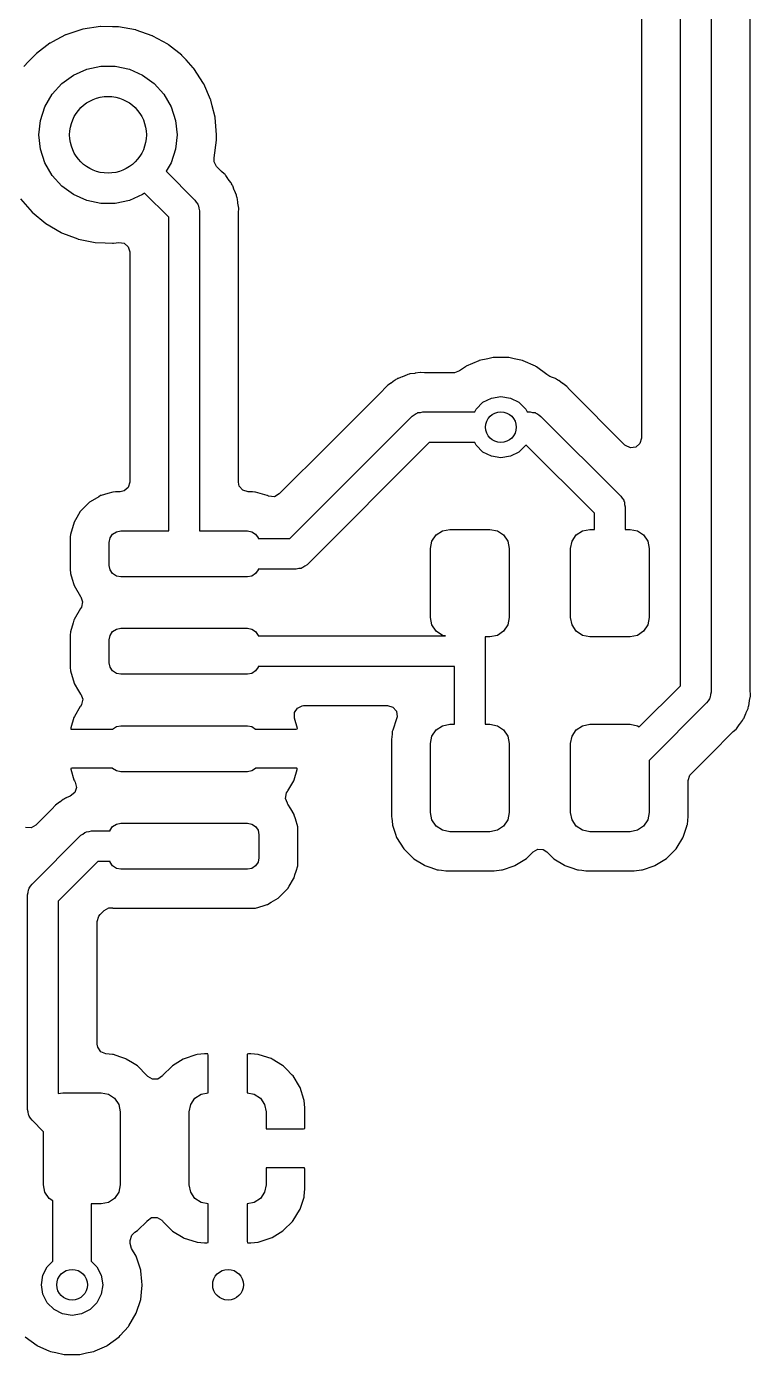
# Model space of a CAD drawing. Extents: x 61 to 228, y -146 to -45.
# Drawn here: x 70.02 to 79.45, y -131.46 to -114.16 of the extents above; entities that cross this region are included whole.
import ezdxf

# ---------------------------------------------------------------- set-up
doc = ezdxf.new("R2010")
doc.units = 0
doc.layers.add('BLACK', color=7, linetype='CONTINUOUS')

msp = doc.modelspace()

# ---------------------------------------------------------------- linework, layer by layer
at = {"layer": 'BLACK', "linetype": 'CONTINUOUS'}
for p, q in [((78.54, -122.75), (78.54, -90.2575)), ((78.94, -90.2575), (78.94, -122.833)), ((78.0315, -90.5347), (78.0315, -119.524)), ((79.4485, -122.808), (79.4485, -90.5347)), ((70.7525, -114.195), (70.5323, -114.267)), ((70.9814, -114.16), (70.7525, -114.195)), ((70.9866, -114.16), (70.9814, -114.16)), ((71.1401, -114.162), (70.9866, -114.16)), ((70.9866, -114.16), (70.9866, -114.16)), ((71.213, -114.163), (71.1401, -114.162)), ((71.2181, -114.164), (71.213, -114.163)), ((71.4359, -114.203), (71.2181, -114.164)), ((71.2181, -114.164), (71.2181, -114.164)), ((71.441, -114.204), (71.4359, -114.203)), ((71.4359, -114.203), (71.4359, -114.203)), ((71.4459, -114.205), (71.441, -114.204)), ((71.6545, -114.279), (71.4459, -114.205)), ((71.4459, -114.205), (71.4459, -114.205)), ((70.3227, -114.377), (70.1458, -114.51)), ((70.3269, -114.374), (70.3227, -114.377)), ((70.3227, -114.377), (70.3227, -114.377)), ((70.3554, -114.359), (70.3269, -114.374)), ((70.5277, -114.269), (70.3554, -114.359)), ((70.5323, -114.267), (70.5277, -114.269)), ((70.5277, -114.269), (70.5277, -114.269)), ((71.6594, -114.281), (71.6545, -114.279)), ((71.6545, -114.279), (71.6545, -114.279)), ((71.6639, -114.283), (71.6594, -114.281)), ((71.8576, -114.39), (71.6639, -114.283)), ((71.6639, -114.283), (71.6639, -114.283)), ((70.1417, -114.513), (70.0994, -114.557)), ((70.1458, -114.51), (70.1417, -114.513)), ((71.8621, -114.393), (71.8576, -114.39)), ((71.8576, -114.39), (71.8576, -114.39)), ((71.8662, -114.396), (71.8621, -114.393)), ((72.0398, -114.533), (71.8662, -114.396)), ((71.8662, -114.396), (71.8662, -114.396)), ((72.0439, -114.536), (72.0398, -114.533)), ((72.0398, -114.533), (72.0398, -114.533)), ((72.0966, -114.594), (72.0439, -114.536)), ((70.043, -114.616), (69.9816, -114.681)), ((70.0994, -114.557), (70.043, -114.616)), ((70.63, -114.791), (70.8019, -114.714)), ((70.8019, -114.714), (70.9859, -114.675)), ((70.9859, -114.675), (71.1741, -114.675)), ((71.1741, -114.675), (71.3581, -114.714)), ((71.3581, -114.714), (71.53, -114.791)), ((72.1907, -114.698), (72.0966, -114.594)), ((72.1998, -114.708), (72.1907, -114.698)), ((72.3256, -114.902), (72.1998, -114.708)), ((70.3519, -115.041), (70.4778, -114.901)), ((70.4778, -114.901), (70.63, -114.791)), ((71.53, -114.791), (71.6822, -114.901)), ((71.6822, -114.901), (71.8081, -115.041)), ((70.2578, -115.204), (70.3519, -115.041)), ((71.8081, -115.041), (71.9022, -115.204)), ((72.3276, -114.907), (72.3256, -114.902)), ((72.4159, -115.11), (72.3276, -114.907)), ((72.3276, -114.907), (72.3276, -114.907)), ((70.1997, -115.383), (70.2578, -115.204)), ((71.9022, -115.204), (71.9603, -115.383)), ((72.4179, -115.115), (72.4159, -115.11)), ((72.4192, -115.12), (72.4179, -115.115)), ((72.4377, -115.193), (72.4192, -115.12)), ((72.4192, -115.12), (72.4192, -115.12)), ((72.4743, -115.339), (72.4377, -115.193)), ((70.18, -115.57), (70.1997, -115.383)), ((71.9603, -115.383), (71.98, -115.57)), ((72.4748, -115.344), (72.4743, -115.339)), ((72.4839, -115.456), (72.4748, -115.344)), ((72.4748, -115.344), (72.4748, -115.344)), ((70.1997, -115.757), (70.18, -115.57)), ((71.98, -115.57), (71.9603, -115.757)), ((72.4933, -115.57), (72.4839, -115.456)), ((72.4922, -115.617), (72.4932, -115.573)), ((72.4932, -115.573), (72.4933, -115.57)), ((72.4932, -115.573), (72.4932, -115.573)), ((70.2578, -115.936), (70.1997, -115.757)), ((71.9603, -115.757), (71.9022, -115.936)), ((72.4614, -115.869), (72.4916, -115.639)), ((72.4916, -115.639), (72.4922, -115.617)), ((70.3519, -116.099), (70.2578, -115.936)), ((71.9022, -115.936), (71.8388, -116.046)), ((72.4612, -115.921), (72.4612, -115.869)), ((72.4612, -115.869), (72.4614, -115.869)), ((72.4953, -115.983), (72.4612, -115.921)), ((70.4778, -116.239), (70.3519, -116.099)), ((71.8388, -116.046), (72.2127, -116.42)), ((72.5252, -116.013), (72.4953, -115.983)), ((72.5546, -116.043), (72.5252, -116.013)), ((72.5598, -116.048), (72.5546, -116.043)), ((72.593, -116.077), (72.5598, -116.048)), ((72.6064, -116.089), (72.593, -116.077)), ((72.6107, -116.095), (72.6064, -116.089)), ((72.6143, -116.101), (72.6107, -116.095)), ((72.6107, -116.095), (72.6107, -116.095)), ((72.6398, -116.138), (72.6143, -116.101)), ((70.63, -116.349), (70.4778, -116.239)), ((72.6425, -116.142), (72.6398, -116.138)), ((72.6464, -116.147), (72.6425, -116.142)), ((72.6807, -116.192), (72.6464, -116.147)), ((72.6853, -116.198), (72.6807, -116.192)), ((72.6807, -116.192), (72.6807, -116.192)), ((72.6884, -116.205), (72.6853, -116.198)), ((72.6897, -116.207), (72.6884, -116.205)), ((72.6979, -116.222), (72.6897, -116.207)), ((72.6992, -116.224), (72.6979, -116.222)), ((72.7035, -116.23), (72.6992, -116.224)), ((72.7062, -116.237), (72.7035, -116.23)), ((72.7261, -116.29), (72.7062, -116.237)), ((72.7062, -116.237), (72.7062, -116.237)), ((69.9395, -116.405), (70.0911, -116.58)), ((70.8019, -116.426), (70.63, -116.349)), ((70.9859, -116.465), (70.8019, -116.426)), ((71.3581, -116.426), (71.1741, -116.465)), ((71.53, -116.349), (71.3581, -116.426)), ((71.557, -116.33), (71.53, -116.349)), ((71.871, -116.644), (71.557, -116.33)), ((72.2127, -116.42), (72.2304, -116.448)), ((72.2304, -116.448), (72.2512, -116.474)), ((72.7286, -116.296), (72.7261, -116.29)), ((72.7542, -116.355), (72.7286, -116.296)), ((72.7555, -116.362), (72.7542, -116.355)), ((72.7563, -116.365), (72.7555, -116.362)), ((72.7608, -116.381), (72.7563, -116.365)), ((72.7614, -116.384), (72.7608, -116.381)), ((72.7641, -116.391), (72.7614, -116.384)), ((72.7663, -116.409), (72.7641, -116.391)), ((72.7718, -116.454), (72.7663, -116.409)), ((72.7727, -116.461), (72.7718, -116.454)), ((70.0911, -116.58), (70.2693, -116.728)), ((71.1741, -116.465), (70.9859, -116.465)), ((72.2512, -116.474), (72.2538, -116.485)), ((72.2538, -116.485), (72.2599, -116.495)), ((72.2599, -116.495), (72.2636, -116.528)), ((72.2636, -116.528), (72.271, -116.561)), ((72.271, -116.561), (72.271, -120.731)), ((72.7837, -116.524), (72.7727, -116.461)), ((72.7795, -116.59), (72.7798, -116.581)), ((72.7795, -120.096), (72.7795, -116.59)), ((72.7798, -116.581), (72.7832, -116.531)), ((72.7832, -116.531), (72.7837, -116.524)), ((72.7832, -116.531), (72.7832, -116.531)), ((70.2693, -116.728), (70.4693, -116.845)), ((71.871, -120.731), (71.871, -116.644)), ((70.4693, -116.845), (70.4741, -116.846)), ((70.4741, -116.846), (70.4741, -116.846)), ((70.4741, -116.846), (70.5353, -116.87)), ((70.5353, -116.87), (70.6857, -116.927)), ((70.6857, -116.927), (70.6908, -116.928)), ((70.6908, -116.928), (70.6908, -116.928)), ((70.6908, -116.928), (70.7149, -116.933)), ((70.7149, -116.933), (70.9127, -116.973)), ((70.9127, -116.973), (71.0421, -116.978)), ((71.0421, -116.978), (71.1389, -116.982)), ((71.1492, -116.981), (71.2205, -116.972)), ((71.2205, -116.972), (71.2906, -116.983)), ((71.1389, -116.982), (71.139, -116.982)), ((71.139, -116.982), (71.1441, -116.982)), ((71.1441, -116.982), (71.1492, -116.981)), ((71.1492, -116.981), (71.1492, -116.981)), ((71.2906, -116.983), (71.3435, -117.031)), ((71.3435, -117.031), (71.3625, -117.097)), ((71.3625, -117.097), (71.3625, -120.096)), ((75.9117, -118.514), (75.7493, -118.586)), ((75.9177, -118.511), (75.9117, -118.514)), ((75.9117, -118.514), (75.9117, -118.514)), ((76.0281, -118.488), (75.9177, -118.511)), ((76.0981, -118.473), (76.0281, -118.488)), ((76.1045, -118.471), (76.0981, -118.473)), ((76.0981, -118.473), (76.0981, -118.473)), ((76.2955, -118.471), (76.1045, -118.471)), ((76.3019, -118.473), (76.2955, -118.471)), ((76.3719, -118.488), (76.3019, -118.473)), ((76.3019, -118.473), (76.3019, -118.473)), ((76.4823, -118.511), (76.3719, -118.488)), ((76.4883, -118.514), (76.4823, -118.511)), ((76.6507, -118.586), (76.4883, -118.514)), ((76.4883, -118.514), (76.4883, -118.514)), ((74.9777, -118.697), (74.9192, -118.722)), ((74.9852, -118.695), (74.9777, -118.697)), ((74.9877, -118.695), (74.9852, -118.695)), ((75.004, -118.69), (74.9877, -118.695)), ((75.0067, -118.69), (75.004, -118.69)), ((75.0138, -118.687), (75.0067, -118.69)), ((75.0772, -118.679), (75.0138, -118.687)), ((75.0837, -118.678), (75.0772, -118.679)), ((75.1466, -118.667), (75.0837, -118.678)), ((75.1542, -118.668), (75.1466, -118.667)), ((75.2044, -118.671), (75.1542, -118.668)), ((75.1542, -118.668), (75.1542, -118.668)), ((75.2129, -118.671), (75.2044, -118.671)), ((75.5886, -118.671), (75.2129, -118.671)), ((75.5958, -118.671), (75.5886, -118.671)), ((75.6627, -118.647), (75.5958, -118.671)), ((75.7379, -118.593), (75.6627, -118.647)), ((75.7432, -118.589), (75.7379, -118.593)), ((75.7379, -118.593), (75.7379, -118.593)), ((75.7493, -118.586), (75.7432, -118.589)), ((75.7493, -118.586), (75.7493, -118.586)), ((76.6568, -118.589), (76.6507, -118.586)), ((76.6507, -118.586), (76.6507, -118.586)), ((76.6621, -118.593), (76.6568, -118.589)), ((76.7987, -118.692), (76.6621, -118.593)), ((76.6621, -118.593), (76.6621, -118.593)), ((76.8085, -118.699), (76.7987, -118.692)), ((76.8113, -118.701), (76.8085, -118.699)), ((76.8114, -118.701), (76.8113, -118.701)), ((76.8391, -118.719), (76.8114, -118.701)), ((74.712, -118.845), (74.6706, -118.891)), ((74.7209, -118.839), (74.712, -118.845)), ((74.7374, -118.827), (74.7209, -118.839)), ((74.7647, -118.808), (74.7374, -118.827)), ((74.77, -118.805), (74.7647, -118.808)), ((74.8147, -118.77), (74.77, -118.805)), ((74.8207, -118.766), (74.8147, -118.77)), ((74.8147, -118.77), (74.8147, -118.77)), ((74.8277, -118.763), (74.8207, -118.766)), ((74.8299, -118.761), (74.8277, -118.763)), ((74.8447, -118.753), (74.8299, -118.761)), ((74.8471, -118.752), (74.8447, -118.753)), ((74.8533, -118.748), (74.8471, -118.752)), ((74.8604, -118.745), (74.8533, -118.748)), ((74.8928, -118.733), (74.8604, -118.745)), ((74.8604, -118.745), (74.8604, -118.745)), ((74.9131, -118.725), (74.8928, -118.733)), ((74.9192, -118.722), (74.9131, -118.725)), ((76.8527, -118.725), (76.8391, -118.719)), ((76.8587, -118.728), (76.8527, -118.725)), ((76.9112, -118.748), (76.8587, -118.728)), ((76.9183, -118.751), (76.9112, -118.748)), ((76.9112, -118.748), (76.9112, -118.748)), ((76.9245, -118.755), (76.9183, -118.751)), ((76.9268, -118.757), (76.9245, -118.755)), ((76.9415, -118.765), (76.9268, -118.757)), ((76.9438, -118.766), (76.9415, -118.765)), ((76.9507, -118.77), (76.9438, -118.766)), ((76.9567, -118.774), (76.9507, -118.77)), ((77.001, -118.809), (76.9567, -118.774)), ((77.0063, -118.813), (77.001, -118.809)), ((77.0586, -118.85), (77.0063, -118.813)), ((77.0948, -118.891), (77.0586, -118.85)), ((74.6656, -118.896), (73.9568, -119.605)), ((74.6706, -118.891), (74.6656, -118.896)), ((75.9649, -119.056), (76.0764, -119)), ((76.0764, -119), (76.2, -118.98)), ((76.2, -118.98), (76.3236, -119)), ((76.3236, -119), (76.4351, -119.056)), ((77.0966, -118.893), (77.0948, -118.891)), ((77.1024, -118.899), (77.0966, -118.893)), ((77.8164, -119.613), (77.1024, -118.899)), ((75.0428, -119.238), (75.0711, -119.221)), ((75.0711, -119.221), (75.0973, -119.2)), ((75.0973, -119.2), (75.1085, -119.197)), ((75.1085, -119.197), (75.1182, -119.191)), ((75.1182, -119.191), (75.1514, -119.187)), ((75.1514, -119.187), (75.184, -119.18)), ((75.184, -119.18), (75.8585, -119.18)), ((75.8585, -119.18), (75.8764, -119.145)), ((75.8764, -119.145), (75.9649, -119.056)), ((76.4351, -119.056), (76.5236, -119.145)), ((76.5236, -119.145), (76.5415, -119.18)), ((76.5415, -119.18), (76.5813, -119.18)), ((76.5813, -119.18), (76.6139, -119.187)), ((76.6139, -119.187), (76.6471, -119.191)), ((76.6471, -119.191), (76.6568, -119.197)), ((76.6568, -119.197), (76.668, -119.2)), ((76.668, -119.2), (76.6941, -119.221)), ((76.6941, -119.221), (76.7224, -119.239)), ((73.4502, -120.831), (75.0428, -119.238)), ((76.7224, -119.239), (77.7622, -120.278)), ((78.0315, -119.524), (78.0115, -119.592)), ((73.9568, -119.605), (73.3105, -120.251)), ((75.2668, -119.58), (73.6742, -121.173)), ((75.8585, -119.58), (75.2668, -119.58)), ((75.8764, -119.615), (75.8585, -119.58)), ((75.9649, -119.704), (75.8764, -119.615)), ((76.0764, -119.76), (75.9649, -119.704)), ((76.4351, -119.704), (76.3236, -119.76)), ((76.5236, -119.615), (76.4351, -119.704)), ((76.5269, -119.609), (76.5236, -119.615)), ((77.4205, -120.502), (76.5269, -119.609)), ((77.823, -119.62), (77.8164, -119.613)), ((77.8876, -119.649), (77.823, -119.62)), ((77.9578, -119.639), (77.8876, -119.649)), ((78.0115, -119.592), (77.9578, -119.639)), ((76.2, -119.78), (76.0764, -119.76)), ((76.3236, -119.76), (76.2, -119.78)), ((71.0777, -120.244), (70.99, -120.27)), ((71.1422, -120.225), (71.0777, -120.244)), ((71.1486, -120.225), (71.1422, -120.225)), ((71.177, -120.223), (71.1486, -120.225)), ((71.1486, -120.225), (71.1486, -120.225)), ((71.1795, -120.222), (71.177, -120.223)), ((71.177, -120.223), (71.177, -120.223)), ((71.2365, -120.222), (71.1795, -120.222)), ((71.2888, -120.211), (71.2365, -120.222)), ((71.3425, -120.165), (71.2888, -120.211)), ((71.3625, -120.096), (71.3425, -120.165)), ((72.7909, -120.149), (72.7795, -120.096)), ((72.8374, -120.202), (72.7909, -120.149)), ((72.9055, -120.222), (72.8374, -120.202)), ((72.9625, -120.222), (72.9055, -120.222)), ((72.965, -120.223), (72.9625, -120.222)), ((72.9934, -120.225), (72.965, -120.223)), ((72.965, -120.223), (72.965, -120.223)), ((72.9998, -120.225), (72.9934, -120.225)), ((72.9934, -120.225), (72.9934, -120.225)), ((73.0643, -120.244), (72.9998, -120.225)), ((73.152, -120.27), (73.0643, -120.244)), ((73.3105, -120.251), (73.2482, -120.286)), ((70.8392, -120.357), (70.7215, -120.474)), ((70.846, -120.353), (70.8392, -120.357)), ((70.9593, -120.286), (70.846, -120.353)), ((70.846, -120.353), (70.846, -120.353)), ((70.9824, -120.272), (70.9593, -120.286)), ((70.99, -120.27), (70.9824, -120.272)), ((70.99, -120.27), (70.99, -120.27)), ((73.1596, -120.272), (73.152, -120.27)), ((73.152, -120.27), (73.152, -120.27)), ((73.1664, -120.276), (73.1596, -120.272)), ((73.1714, -120.278), (73.1664, -120.276)), ((73.2482, -120.286), (73.1714, -120.278)), ((77.7622, -120.278), (77.7799, -120.307)), ((77.7799, -120.307), (77.8007, -120.333)), ((77.8007, -120.333), (77.8033, -120.344)), ((77.8033, -120.344), (77.8094, -120.354)), ((77.8094, -120.354), (77.8131, -120.387)), ((77.8131, -120.387), (77.8205, -120.419)), ((77.8205, -120.419), (77.8205, -120.712)), ((70.6719, -120.558), (70.6369, -120.617)), ((70.7175, -120.481), (70.6719, -120.558)), ((70.7215, -120.474), (70.7175, -120.481)), ((70.7175, -120.481), (70.7175, -120.481)), ((77.4205, -120.712), (77.4205, -120.502)), ((70.5899, -120.784), (70.5884, -120.803)), ((70.5904, -120.777), (70.5899, -120.784)), ((70.5899, -120.784), (70.5899, -120.784)), ((70.6369, -120.617), (70.5904, -120.777)), ((71.1074, -120.824), (71.1399, -120.775)), ((71.1399, -120.775), (71.1886, -120.742)), ((71.1886, -120.742), (71.246, -120.731)), ((71.246, -120.731), (71.871, -120.731)), ((72.271, -120.731), (72.896, -120.731)), ((72.896, -120.731), (72.9534, -120.742)), ((72.9534, -120.742), (73.0021, -120.775)), ((73.0021, -120.775), (73.0346, -120.824)), ((75.302, -120.866), (75.3562, -120.785)), ((75.3562, -120.785), (75.4373, -120.731)), ((75.4373, -120.731), (75.533, -120.712)), ((75.533, -120.712), (76.058, -120.712)), ((76.058, -120.712), (76.1537, -120.731)), ((76.1537, -120.731), (76.2348, -120.785)), ((76.2348, -120.785), (76.289, -120.866)), ((77.127, -120.866), (77.1812, -120.785)), ((77.1812, -120.785), (77.2623, -120.731)), ((77.2623, -120.731), (77.358, -120.712)), ((77.358, -120.712), (77.4205, -120.712)), ((77.8205, -120.712), (77.883, -120.712)), ((77.883, -120.712), (77.9787, -120.731)), ((77.9787, -120.731), (78.0598, -120.785)), ((78.0598, -120.785), (78.114, -120.866)), ((70.5884, -120.803), (70.5875, -120.814)), ((70.5875, -120.814), (70.5875, -121.248)), ((71.096, -120.881), (71.1074, -120.824)), ((71.096, -121.181), (71.096, -120.881)), ((73.0346, -120.824), (73.0361, -120.831)), ((73.0361, -120.831), (73.4502, -120.831)), ((75.283, -120.962), (75.302, -120.866)), ((76.289, -120.866), (76.308, -120.962)), ((77.108, -120.962), (77.127, -120.866)), ((78.114, -120.866), (78.133, -120.962)), ((75.283, -121.862), (75.283, -120.962)), ((76.308, -120.962), (76.308, -121.862)), ((77.108, -121.862), (77.108, -120.962)), ((78.133, -120.962), (78.133, -121.862)), ((70.5875, -121.248), (70.5877, -121.25)), ((70.5877, -121.25), (70.5877, -121.25)), ((70.5877, -121.25), (70.5892, -121.27)), ((70.5892, -121.27), (70.5904, -121.285)), ((70.5904, -121.285), (70.6132, -121.363)), ((71.1074, -121.238), (71.096, -121.181)), ((71.1399, -121.287), (71.1074, -121.238)), ((71.1886, -121.32), (71.1399, -121.287)), ((73.0021, -121.287), (72.9534, -121.32)), ((73.0346, -121.238), (73.0021, -121.287)), ((73.0361, -121.231), (73.0346, -121.238)), ((73.533, -121.231), (73.0361, -121.231)), ((73.5656, -121.224), (73.533, -121.231)), ((73.5988, -121.22), (73.5656, -121.224)), ((73.6085, -121.214), (73.5988, -121.22)), ((73.6197, -121.211), (73.6085, -121.214)), ((73.6459, -121.19), (73.6197, -121.211)), ((73.6742, -121.173), (73.6459, -121.19)), ((70.6132, -121.363), (70.633, -121.431)), ((70.633, -121.431), (70.6369, -121.445)), ((70.6369, -121.445), (70.7215, -121.588)), ((71.246, -121.331), (71.1886, -121.32)), ((72.896, -121.331), (71.246, -121.331)), ((72.9534, -121.32), (72.896, -121.331)), ((70.7215, -121.588), (70.7242, -121.59)), ((70.7242, -121.59), (70.7495, -121.655)), ((70.7215, -121.744), (70.6369, -121.887)), ((70.7254, -121.74), (70.7215, -121.744)), ((70.7356, -121.724), (70.7254, -121.74)), ((70.7495, -121.655), (70.7356, -121.724)), ((70.6248, -121.929), (70.5904, -122.047)), ((70.6346, -121.895), (70.6248, -121.929)), ((70.6369, -121.887), (70.6346, -121.895)), ((70.6346, -121.895), (70.6346, -121.895)), ((75.302, -121.958), (75.283, -121.862)), ((75.3562, -122.039), (75.302, -121.958)), ((76.289, -121.958), (76.2348, -122.039)), ((76.308, -121.862), (76.289, -121.958)), ((77.127, -121.958), (77.108, -121.862)), ((77.1812, -122.039), (77.127, -121.958)), ((78.114, -121.958), (78.0598, -122.039)), ((78.133, -121.862), (78.114, -121.958)), ((70.5877, -122.082), (70.5875, -122.084)), ((70.5875, -122.084), (70.5875, -122.518)), ((70.5899, -122.054), (70.5877, -122.082)), ((70.5904, -122.047), (70.5899, -122.054)), ((70.5899, -122.054), (70.5899, -122.054)), ((71.096, -122.151), (71.1074, -122.094)), ((71.096, -122.451), (71.096, -122.151)), ((71.1074, -122.094), (71.1399, -122.045)), ((71.1399, -122.045), (71.1886, -122.012)), ((71.1886, -122.012), (71.246, -122.001)), ((71.246, -122.001), (72.896, -122.001)), ((72.896, -122.001), (72.9534, -122.012)), ((72.9534, -122.012), (73.0021, -122.045)), ((73.0021, -122.045), (73.0346, -122.094)), ((73.0346, -122.094), (73.0361, -122.101)), ((73.0361, -122.101), (75.4777, -122.101)), ((75.4373, -122.093), (75.3562, -122.039)), ((75.4777, -122.101), (75.4373, -122.093)), ((76.058, -122.112), (75.9955, -122.112)), ((75.9955, -122.112), (75.9955, -123.252)), ((76.1537, -122.093), (76.058, -122.112)), ((76.2348, -122.039), (76.1537, -122.093)), ((77.2623, -122.093), (77.1812, -122.039)), ((77.358, -122.112), (77.2623, -122.093)), ((77.883, -122.112), (77.358, -122.112)), ((77.9787, -122.093), (77.883, -122.112)), ((78.0598, -122.039), (77.9787, -122.093)), ((71.1074, -122.508), (71.096, -122.451)), ((71.1399, -122.557), (71.1074, -122.508)), ((73.0346, -122.508), (73.0021, -122.557)), ((73.0361, -122.501), (73.0346, -122.508)), ((75.5955, -122.501), (73.0361, -122.501)), ((75.5955, -123.252), (75.5955, -122.501)), ((70.5875, -122.518), (70.5877, -122.52)), ((70.5877, -122.52), (70.5877, -122.52)), ((70.5877, -122.52), (70.5899, -122.547)), ((70.5899, -122.547), (70.5904, -122.555)), ((70.5904, -122.555), (70.6369, -122.715)), ((71.1886, -122.59), (71.1399, -122.557)), ((71.246, -122.601), (71.1886, -122.59)), ((72.896, -122.601), (71.246, -122.601)), ((72.9534, -122.59), (72.896, -122.601)), ((73.0021, -122.557), (72.9534, -122.59)), ((70.6369, -122.715), (70.6409, -122.721)), ((70.6409, -122.721), (70.6958, -122.814)), ((70.6958, -122.814), (70.7215, -122.858)), ((70.7215, -122.858), (70.7245, -122.861)), ((70.7245, -122.861), (70.7498, -122.925)), ((78.0026, -123.287), (78.54, -122.75)), ((78.94, -122.833), (78.9325, -122.865)), ((79.4487, -122.815), (79.4485, -122.808)), ((79.4513, -122.859), (79.4487, -122.815)), ((79.4523, -122.877), (79.4513, -122.859)), ((70.7179, -123.021), (70.6414, -123.151)), ((70.7239, -123.014), (70.7179, -123.021)), ((70.7359, -122.995), (70.7239, -123.014)), ((70.7498, -122.925), (70.7359, -122.995)), ((73.5472, -123.04), (73.6119, -123.011)), ((73.6119, -123.011), (73.6295, -123.009)), ((73.6295, -123.009), (74.7232, -123.009)), ((74.7232, -123.009), (74.7913, -123.03)), ((74.7913, -123.03), (74.8378, -123.083)), ((78.8814, -122.974), (78.133, -123.722)), ((78.8992, -122.946), (78.8814, -122.974)), ((78.9201, -122.92), (78.8992, -122.946)), ((78.9226, -122.908), (78.9201, -122.92)), ((78.9288, -122.899), (78.9226, -122.908)), ((78.9325, -122.865), (78.9288, -122.899)), ((79.4232, -123.036), (79.4279, -123.02)), ((79.4279, -123.02), (79.4285, -123.017)), ((79.4285, -123.017), (79.4313, -123.01)), ((79.4313, -123.01), (79.4396, -122.947)), ((79.4396, -122.947), (79.4407, -122.94)), ((79.4407, -122.94), (79.4509, -122.885)), ((79.4509, -122.885), (79.4523, -122.877)), ((70.6351, -123.165), (70.5961, -123.3)), ((70.6414, -123.151), (70.6351, -123.165)), ((73.5085, -123.171), (73.5087, -123.1)), ((73.5475, -123.305), (73.5085, -123.171)), ((73.5087, -123.1), (73.5472, -123.04)), ((74.8409, -123.179), (74.7913, -123.329)), ((74.8378, -123.083), (74.8479, -123.153)), ((74.8479, -123.153), (74.8403, -123.179)), ((74.8403, -123.179), (74.8409, -123.179)), ((79.311, -123.253), (79.3505, -123.202)), ((79.3505, -123.202), (79.3536, -123.195)), ((79.3536, -123.195), (79.355, -123.193)), ((79.355, -123.193), (79.3634, -123.178)), ((79.3634, -123.178), (79.3646, -123.176)), ((79.3646, -123.176), (79.369, -123.17)), ((79.369, -123.17), (79.3754, -123.153)), ((79.3754, -123.153), (79.3922, -123.11)), ((79.3922, -123.11), (79.3948, -123.104)), ((79.3948, -123.104), (79.3968, -123.1)), ((79.3968, -123.1), (79.421, -123.046)), ((79.421, -123.046), (79.4224, -123.038)), ((79.4224, -123.038), (79.4232, -123.036)), ((70.5961, -123.3), (70.5961, -123.314)), ((70.5961, -123.314), (70.6034, -123.317)), ((70.6034, -123.317), (71.1386, -123.317)), ((71.1386, -123.317), (71.1399, -123.315)), ((71.1399, -123.315), (71.1886, -123.282)), ((71.1886, -123.282), (71.246, -123.271)), ((71.246, -123.271), (72.896, -123.271)), ((72.896, -123.271), (72.9534, -123.282)), ((72.9534, -123.282), (73.0021, -123.315)), ((73.0021, -123.315), (73.0034, -123.317)), ((73.0034, -123.317), (73.5329, -123.317)), ((73.5329, -123.317), (73.5464, -123.313)), ((73.5464, -123.313), (73.5475, -123.305)), ((74.7845, -123.354), (74.7816, -123.382)), ((74.7852, -123.347), (74.7845, -123.354)), ((74.7845, -123.354), (74.7845, -123.354)), ((74.7913, -123.329), (74.7852, -123.347)), ((75.302, -123.406), (75.3562, -123.325)), ((75.3562, -123.325), (75.4373, -123.271)), ((75.4373, -123.271), (75.533, -123.252)), ((75.533, -123.252), (75.5955, -123.252)), ((75.9955, -123.252), (76.058, -123.252)), ((76.058, -123.252), (76.1537, -123.271)), ((76.1537, -123.271), (76.2348, -123.325)), ((76.2348, -123.325), (76.289, -123.406)), ((77.127, -123.406), (77.1812, -123.325)), ((77.1812, -123.325), (77.2623, -123.271)), ((77.2623, -123.271), (77.358, -123.252)), ((77.358, -123.252), (77.883, -123.252)), ((77.883, -123.252), (77.9787, -123.271)), ((77.9787, -123.271), (78.0026, -123.287)), ((78.9346, -123.64), (79.2205, -123.354)), ((79.2205, -123.354), (79.2268, -123.348)), ((79.2268, -123.348), (79.2647, -123.315)), ((79.2647, -123.315), (79.2704, -123.31)), ((79.2647, -123.315), (79.2647, -123.315)), ((79.2704, -123.31), (79.3071, -123.258)), ((79.3071, -123.258), (79.311, -123.253)), ((74.7816, -123.382), (74.7745, -123.452)), ((74.7745, -123.452), (74.7745, -124.452)), ((75.283, -123.502), (75.302, -123.406)), ((75.283, -124.402), (75.283, -123.502)), ((76.289, -123.406), (76.308, -123.502)), ((76.308, -123.502), (76.308, -124.402)), ((77.108, -123.502), (77.127, -123.406)), ((77.108, -124.402), (77.108, -123.502)), ((78.133, -123.722), (78.133, -124.402)), ((78.6784, -123.896), (78.9346, -123.64)), ((70.5956, -123.829), (70.5945, -123.837)), ((70.5945, -123.837), (70.6351, -123.977)), ((70.6091, -123.825), (70.5956, -123.829)), ((71.1386, -123.825), (70.6091, -123.825)), ((71.1399, -123.827), (71.1386, -123.825)), ((71.1886, -123.86), (71.1399, -123.827)), ((71.246, -123.871), (71.1886, -123.86)), ((72.896, -123.871), (71.246, -123.871)), ((72.9534, -123.86), (72.896, -123.871)), ((73.0021, -123.827), (72.9534, -123.86)), ((73.0034, -123.825), (73.0021, -123.827)), ((73.5386, -123.825), (73.0034, -123.825)), ((73.5069, -123.977), (73.5459, -123.842)), ((73.5459, -123.828), (73.5386, -123.825)), ((73.5459, -123.842), (73.5459, -123.828)), ((78.6615, -123.917), (78.6784, -123.896)), ((70.6351, -123.977), (70.6414, -123.991)), ((70.6414, -123.991), (70.6507, -124.007)), ((70.6507, -124.007), (70.6682, -124.076)), ((73.4241, -124.121), (73.5006, -123.991)), ((73.5006, -123.991), (73.5069, -123.977)), ((78.6415, -123.985), (78.6615, -123.917)), ((78.6415, -124.452), (78.6415, -123.985)), ((70.4967, -124.231), (70.452, -124.266)), ((70.5027, -124.227), (70.4967, -124.231)), ((70.4967, -124.231), (70.4967, -124.231)), ((70.5097, -124.224), (70.5027, -124.227)), ((70.5119, -124.222), (70.5097, -124.224)), ((70.5267, -124.214), (70.5119, -124.222)), ((70.5291, -124.213), (70.5267, -124.214)), ((70.5353, -124.209), (70.5291, -124.213)), ((70.5868, -124.189), (70.5353, -124.209)), ((70.6457, -124.143), (70.5868, -124.189)), ((70.6682, -124.076), (70.6457, -124.143)), ((73.3922, -124.217), (73.4061, -124.147)), ((73.4175, -124.281), (73.3922, -124.217)), ((73.4061, -124.147), (73.4181, -124.128)), ((73.4181, -124.128), (73.4241, -124.121)), ((70.3476, -124.357), (70.1386, -124.566)), ((70.3526, -124.352), (70.3476, -124.357)), ((70.389, -124.311), (70.3526, -124.352)), ((70.394, -124.306), (70.389, -124.311)), ((70.389, -124.311), (70.389, -124.311)), ((70.4467, -124.269), (70.394, -124.306)), ((70.452, -124.266), (70.4467, -124.269)), ((73.4205, -124.284), (73.4175, -124.281)), ((73.4245, -124.291), (73.4205, -124.284)), ((73.4622, -124.355), (73.4245, -124.291)), ((73.4245, -124.291), (73.4245, -124.291)), ((73.5051, -124.427), (73.4622, -124.355)), ((75.302, -124.498), (75.283, -124.402)), ((76.308, -124.402), (76.289, -124.498)), ((77.127, -124.498), (77.108, -124.402)), ((78.133, -124.402), (78.114, -124.498)), ((70.1386, -124.566), (70.0763, -124.6)), ((71.1074, -124.634), (71.1399, -124.585)), ((71.1399, -124.585), (71.1886, -124.552)), ((71.1886, -124.552), (71.246, -124.541)), ((71.246, -124.541), (72.896, -124.541)), ((72.896, -124.541), (72.9534, -124.552)), ((72.9534, -124.552), (73.0021, -124.585)), ((73.0021, -124.585), (73.0346, -124.634)), ((73.5074, -124.435), (73.5051, -124.427)), ((73.5212, -124.482), (73.5074, -124.435)), ((73.5074, -124.435), (73.5074, -124.435)), ((73.5516, -124.587), (73.5212, -124.482)), ((73.5521, -124.594), (73.5516, -124.587)), ((74.7745, -124.452), (74.7748, -124.456)), ((74.7748, -124.456), (74.7748, -124.456)), ((74.7748, -124.456), (74.7771, -124.477)), ((74.7771, -124.477), (74.7855, -124.558)), ((74.7855, -124.558), (74.7877, -124.565)), ((74.7877, -124.565), (74.7877, -124.565)), ((74.7877, -124.565), (74.8281, -124.686)), ((75.3562, -124.579), (75.302, -124.498)), ((75.4373, -124.633), (75.3562, -124.579)), ((76.2348, -124.579), (76.1537, -124.633)), ((76.289, -124.498), (76.2348, -124.579)), ((77.1812, -124.579), (77.127, -124.498)), ((77.2623, -124.633), (77.1812, -124.579)), ((78.0598, -124.579), (77.9787, -124.633)), ((78.114, -124.498), (78.0598, -124.579)), ((78.6186, -124.594), (78.6286, -124.563)), ((78.6286, -124.563), (78.6308, -124.557)), ((78.6286, -124.563), (78.6286, -124.563)), ((78.6308, -124.557), (78.6415, -124.452)), ((70.0763, -124.6), (70.0055, -124.595)), ((70.0896, -125.335), (70.7248, -124.699)), ((70.7248, -124.699), (70.7531, -124.682)), ((70.7531, -124.682), (70.7793, -124.661)), ((70.7793, -124.661), (70.7905, -124.658)), ((70.7905, -124.658), (70.8002, -124.652)), ((70.8002, -124.652), (70.8334, -124.648)), ((70.8334, -124.648), (70.866, -124.641)), ((70.866, -124.641), (71.1059, -124.641)), ((71.1059, -124.641), (71.1074, -124.634)), ((73.0346, -124.634), (73.046, -124.691)), ((73.046, -124.691), (73.046, -124.991)), ((73.5535, -124.612), (73.5521, -124.594)), ((73.5521, -124.594), (73.5521, -124.594)), ((73.5545, -124.624), (73.5535, -124.612)), ((73.5545, -125.058), (73.5545, -124.624)), ((74.8281, -124.686), (74.8414, -124.726)), ((74.8414, -124.726), (74.9345, -124.876)), ((75.533, -124.652), (75.4373, -124.633)), ((76.058, -124.652), (75.533, -124.652)), ((76.1537, -124.633), (76.058, -124.652)), ((77.358, -124.652), (77.2623, -124.633)), ((77.883, -124.652), (77.358, -124.652)), ((77.9787, -124.633), (77.883, -124.652)), ((78.4964, -124.852), (78.5713, -124.731)), ((78.5713, -124.731), (78.5751, -124.725)), ((78.5713, -124.731), (78.5713, -124.731)), ((78.5751, -124.725), (78.6186, -124.594)), ((74.9345, -124.876), (75.0597, -125.001)), ((76.5323, -125), (76.6188, -124.914)), ((76.6188, -124.914), (76.6811, -124.88)), ((76.6811, -124.88), (76.7519, -124.885)), ((76.7519, -124.885), (76.797, -124.914)), ((76.797, -124.914), (76.8724, -124.989)), ((78.3573, -125), (78.4823, -124.875)), ((78.4823, -124.875), (78.4964, -124.852)), ((70.9488, -125.041), (70.431, -125.559)), ((71.1059, -125.041), (70.9488, -125.041)), ((71.1074, -125.048), (71.1059, -125.041)), ((71.1399, -125.097), (71.1074, -125.048)), ((71.1886, -125.13), (71.1399, -125.097)), ((73.0021, -125.097), (72.9534, -125.13)), ((73.0346, -125.048), (73.0021, -125.097)), ((73.046, -124.991), (73.0346, -125.048)), ((73.5302, -125.168), (73.5516, -125.095)), ((73.5516, -125.095), (73.5545, -125.058)), ((75.0597, -125.001), (75.0659, -125.005)), ((75.0659, -125.005), (75.0659, -125.005)), ((75.0659, -125.005), (75.2031, -125.09)), ((75.2031, -125.09), (75.2103, -125.094)), ((75.2103, -125.094), (75.2884, -125.12)), ((76.2207, -125.147), (76.3727, -125.097)), ((76.3727, -125.097), (76.3819, -125.094)), ((76.3819, -125.094), (76.5323, -125)), ((76.8724, -124.989), (76.8847, -125.001)), ((76.8847, -125.001), (76.8909, -125.005)), ((76.8909, -125.005), (76.8909, -125.005)), ((76.8909, -125.005), (77.0281, -125.09)), ((77.0281, -125.09), (77.0353, -125.094)), ((77.0353, -125.094), (77.1134, -125.12)), ((78.0457, -125.147), (78.1977, -125.097)), ((78.1977, -125.097), (78.2069, -125.094)), ((78.2069, -125.094), (78.3573, -125)), ((71.246, -125.141), (71.1886, -125.13)), ((72.896, -125.141), (71.246, -125.141)), ((72.9534, -125.13), (72.896, -125.141)), ((73.4407, -125.363), (73.4971, -125.268)), ((73.4971, -125.268), (73.5051, -125.255)), ((73.5051, -125.255), (73.5167, -125.215)), ((73.5167, -125.215), (73.5302, -125.168)), ((75.2884, -125.12), (75.3716, -125.148)), ((75.3716, -125.148), (75.3716, -125.148)), ((75.3716, -125.148), (75.3781, -125.15)), ((75.3781, -125.15), (75.385, -125.15)), ((75.385, -125.15), (75.385, -125.15)), ((75.385, -125.15), (75.428, -125.155)), ((75.428, -125.155), (75.4826, -125.16)), ((75.4826, -125.16), (76.1084, -125.16)), ((76.1084, -125.16), (76.1116, -125.16)), ((76.1116, -125.16), (76.2073, -125.15)), ((76.1116, -125.16), (76.1116, -125.16)), ((76.2073, -125.15), (76.2073, -125.15)), ((76.2073, -125.15), (76.2142, -125.15)), ((76.2142, -125.15), (76.2207, -125.147)), ((76.2207, -125.147), (76.2207, -125.147)), ((77.1134, -125.12), (77.1966, -125.148)), ((77.1966, -125.148), (77.1966, -125.148)), ((77.1966, -125.148), (77.2031, -125.15)), ((77.2031, -125.15), (77.21, -125.15)), ((77.21, -125.15), (77.21, -125.15)), ((77.21, -125.15), (77.253, -125.155)), ((77.253, -125.155), (77.3076, -125.16)), ((77.3076, -125.16), (77.9334, -125.16)), ((77.9334, -125.16), (77.9366, -125.16)), ((77.9366, -125.16), (77.9367, -125.16)), ((77.9367, -125.16), (78.0323, -125.15)), ((78.0323, -125.15), (78.0323, -125.15)), ((78.0323, -125.15), (78.0392, -125.15)), ((78.0392, -125.15), (78.0457, -125.147)), ((78.0457, -125.147), (78.0457, -125.147)), ((70.031, -125.476), (70.0385, -125.443)), ((70.0385, -125.443), (70.0422, -125.41)), ((70.0422, -125.41), (70.0484, -125.4)), ((70.0484, -125.4), (70.0509, -125.389)), ((70.0509, -125.389), (70.0718, -125.363)), ((70.0718, -125.363), (70.0896, -125.335)), ((73.3028, -125.515), (73.4205, -125.398)), ((73.4205, -125.398), (73.4245, -125.391)), ((73.4245, -125.391), (73.4407, -125.363)), ((73.4245, -125.391), (73.4245, -125.391)), ((70.031, -128.27), (70.031, -125.476)), ((70.431, -125.559), (70.431, -128.065)), ((72.9998, -125.647), (73.0998, -125.618)), ((73.0998, -125.618), (73.152, -125.602)), ((73.152, -125.602), (73.1596, -125.6)), ((73.152, -125.602), (73.152, -125.602)), ((73.1596, -125.6), (73.2065, -125.572)), ((73.2065, -125.572), (73.296, -125.519)), ((73.296, -125.519), (73.3028, -125.515)), ((73.296, -125.519), (73.296, -125.519)), ((70.9395, -125.822), (70.9595, -125.754)), ((70.9595, -125.754), (70.9764, -125.733)), ((70.9764, -125.733), (71.0286, -125.68)), ((71.0286, -125.68), (71.0909, -125.646)), ((71.0909, -125.646), (71.1388, -125.646)), ((71.1388, -125.646), (71.1422, -125.647)), ((71.1422, -125.647), (71.1486, -125.647)), ((71.1486, -125.647), (71.1486, -125.647)), ((71.1486, -125.647), (71.177, -125.649)), ((71.177, -125.649), (71.177, -125.649)), ((71.177, -125.649), (71.1795, -125.649)), ((71.1795, -125.649), (72.9625, -125.649)), ((72.9625, -125.649), (72.965, -125.649)), ((72.965, -125.649), (72.9934, -125.647)), ((72.965, -125.649), (72.965, -125.649)), ((72.9934, -125.647), (72.9934, -125.647)), ((72.9934, -125.647), (72.9998, -125.647)), ((70.9395, -127.421), (70.9395, -125.822)), ((70.9461, -127.461), (70.9395, -127.421)), ((70.9869, -127.519), (70.9461, -127.461)), ((71.0527, -127.546), (70.9869, -127.519)), ((71.137, -127.555), (71.0527, -127.546)), ((71.1439, -127.555), (71.137, -127.555)), ((71.137, -127.555), (71.137, -127.555)), ((71.1504, -127.557), (71.1439, -127.555)), ((71.232, -127.584), (71.1504, -127.557)), ((71.1504, -127.557), (71.1504, -127.557)), ((71.3117, -127.611), (71.232, -127.584)), ((71.318, -127.615), (71.3117, -127.611)), ((71.3976, -127.664), (71.318, -127.615)), ((71.318, -127.615), (71.318, -127.615)), ((71.4623, -127.704), (71.3976, -127.664)), ((71.5875, -127.829), (71.4623, -127.704)), ((71.9212, -127.701), (71.9098, -127.71)), ((72.059, -127.616), (71.9212, -127.701)), ((72.0722, -127.61), (72.059, -127.616)), ((72.2264, -127.558), (72.0722, -127.61)), ((72.2398, -127.555), (72.2264, -127.558)), ((72.3354, -127.545), (72.2398, -127.555)), ((72.3419, -127.545), (72.3354, -127.545)), ((72.3715, -127.545), (72.3419, -127.545)), ((72.3791, -127.547), (72.3715, -127.545)), ((72.3805, -127.548), (72.3791, -127.547)), ((72.385, -127.563), (72.3805, -127.548)), ((72.385, -128.054), (72.385, -127.563)), ((72.8947, -127.551), (72.893, -127.559)), ((72.893, -127.559), (72.893, -128.054)), ((72.8959, -127.549), (72.8947, -127.551)), ((72.9111, -127.545), (72.8959, -127.549)), ((72.9361, -127.545), (72.9111, -127.545)), ((72.9426, -127.545), (72.9361, -127.545)), ((73.0369, -127.555), (72.9426, -127.545)), ((73.0503, -127.558), (73.0369, -127.555)), ((73.2046, -127.609), (73.0503, -127.558)), ((73.2178, -127.615), (73.2046, -127.609)), ((73.3558, -127.7), (73.2178, -127.615)), ((73.3672, -127.709), (73.3558, -127.7)), ((71.5912, -127.835), (71.5875, -127.829)), ((71.598, -127.842), (71.5912, -127.835)), ((71.6594, -127.878), (71.598, -127.842)), ((71.7303, -127.875), (71.6594, -127.878)), ((71.7882, -127.834), (71.7303, -127.875)), ((71.7953, -127.825), (71.7882, -127.834)), ((71.9098, -127.71), (71.7953, -127.825)), ((73.4019, -127.744), (73.3672, -127.709)), ((73.4819, -127.824), (73.4019, -127.744)), ((73.4909, -127.835), (73.4819, -127.824)), ((73.5762, -127.973), (73.4909, -127.835)), ((70.431, -128.065), (70.489, -128.053)), ((70.489, -128.053), (70.989, -128.053)), ((70.989, -128.053), (71.0847, -128.072)), ((73.5824, -127.986), (73.5762, -127.973)), ((73.6339, -128.14), (73.5824, -127.986)), ((71.0847, -128.072), (71.1658, -128.126)), ((71.1658, -128.126), (71.22, -128.207)), ((71.22, -128.207), (71.239, -128.303)), ((72.139, -128.303), (72.158, -128.207)), ((72.158, -128.207), (72.2122, -128.126)), ((72.2122, -128.126), (72.2933, -128.072)), ((72.2933, -128.072), (72.385, -128.054)), ((72.893, -128.054), (72.9847, -128.072)), ((72.9847, -128.072), (73.0658, -128.126)), ((73.0658, -128.126), (73.12, -128.207)), ((73.12, -128.207), (73.139, -128.303)), ((73.6367, -128.154), (73.6339, -128.14)), ((73.6467, -128.249), (73.6367, -128.154)), ((70.0384, -128.303), (70.031, -128.27)), ((70.0421, -128.336), (70.0384, -128.303)), ((70.0482, -128.346), (70.0421, -128.336)), ((70.0508, -128.357), (70.0482, -128.346)), ((70.0716, -128.383), (70.0508, -128.357)), ((70.0893, -128.411), (70.0716, -128.383)), ((71.239, -128.303), (71.239, -129.253)), ((72.139, -129.253), (72.139, -128.303)), ((73.139, -128.303), (73.139, -128.524)), ((73.647, -128.256), (73.6467, -128.249)), ((73.647, -128.51), (73.647, -128.256)), ((70.239, -128.561), (70.0893, -128.411)), ((70.239, -129.253), (70.239, -128.561)), ((73.139, -128.524), (73.6289, -128.524)), ((73.6289, -128.524), (73.6441, -128.52)), ((73.6441, -128.52), (73.6453, -128.518)), ((73.6453, -128.518), (73.647, -128.51)), ((73.6335, -129.032), (73.139, -129.032)), ((73.139, -129.032), (73.139, -129.253)), ((73.6411, -129.034), (73.6335, -129.032)), ((73.6425, -129.035), (73.6411, -129.034)), ((73.647, -129.05), (73.6425, -129.035)), ((73.647, -129.3), (73.647, -129.05)), ((70.258, -129.349), (70.239, -129.253)), ((71.239, -129.253), (71.22, -129.349)), ((72.158, -129.349), (72.139, -129.253)), ((73.139, -129.253), (73.12, -129.349)), ((70.3122, -129.43), (70.258, -129.349)), ((70.362, -129.463), (70.3122, -129.43)), ((71.1658, -129.43), (71.0847, -129.484)), ((71.22, -129.349), (71.1658, -129.43)), ((72.2122, -129.43), (72.158, -129.349)), ((72.2933, -129.484), (72.2122, -129.43)), ((73.0658, -129.43), (72.9847, -129.484)), ((73.12, -129.349), (73.0658, -129.43)), ((73.583, -129.569), (73.6341, -129.414)), ((73.6341, -129.414), (73.637, -129.401)), ((73.637, -129.401), (73.6467, -129.307)), ((73.6467, -129.307), (73.647, -129.3)), ((70.362, -130.247), (70.362, -129.463)), ((70.989, -129.503), (70.862, -129.503)), ((70.862, -129.503), (70.862, -130.247)), ((71.0847, -129.484), (70.989, -129.503)), ((72.385, -129.502), (72.2933, -129.484)), ((72.385, -129.997), (72.385, -129.502)), ((72.9847, -129.484), (72.893, -129.502)), ((72.893, -129.502), (72.893, -129.993)), ((73.4918, -129.72), (73.5768, -129.582)), ((73.5768, -129.582), (73.583, -129.569)), ((71.4633, -129.851), (71.5883, -129.726)), ((71.5883, -129.726), (71.5911, -129.722)), ((71.5911, -129.722), (71.6484, -129.681)), ((71.6484, -129.681), (71.7193, -129.678)), ((71.7193, -129.678), (71.7807, -129.714)), ((71.7807, -129.714), (71.7881, -129.722)), ((71.7881, -129.722), (71.7961, -129.732)), ((71.7961, -129.732), (71.9108, -129.847)), ((73.3682, -129.846), (73.4827, -129.731)), ((73.4827, -129.731), (73.4918, -129.72)), ((71.3705, -129.979), (71.3905, -129.911)), ((71.3905, -129.911), (71.4302, -129.872)), ((71.4302, -129.872), (71.4633, -129.851)), ((71.9108, -129.847), (71.9222, -129.856)), ((71.9222, -129.856), (72.0602, -129.941)), ((72.0602, -129.941), (72.0734, -129.947)), ((72.0734, -129.947), (72.2277, -129.998)), ((73.0516, -129.998), (73.2058, -129.946)), ((73.2058, -129.946), (73.219, -129.94)), ((73.219, -129.94), (73.3568, -129.855)), ((73.3568, -129.855), (73.3682, -129.846)), ((71.3705, -130.019), (71.3705, -129.979)), ((71.3874, -130.082), (71.3705, -130.019)), ((71.4465, -130.184), (71.3874, -130.082)), ((72.2277, -129.998), (72.2411, -130.001)), ((72.2411, -130.001), (72.3354, -130.011)), ((72.3354, -130.011), (72.3419, -130.011)), ((72.3419, -130.011), (72.3669, -130.011)), ((72.3669, -130.011), (72.3821, -130.007)), ((72.3821, -130.007), (72.3833, -130.005)), ((72.3833, -130.005), (72.385, -129.997)), ((72.893, -129.993), (72.8975, -130.008)), ((72.8975, -130.008), (72.8989, -130.009)), ((72.8989, -130.009), (72.9065, -130.011)), ((72.9065, -130.011), (72.9361, -130.011)), ((72.9361, -130.011), (72.9426, -130.011)), ((72.9426, -130.011), (73.0382, -130.001)), ((73.0382, -130.001), (73.0516, -129.998)), ((70.2884, -130.321), (70.362, -130.247)), ((70.862, -130.247), (70.9356, -130.321)), ((71.5055, -130.366), (71.4465, -130.184)), ((70.212, -130.556), (70.2316, -130.432)), ((70.2316, -130.432), (70.2884, -130.321)), ((70.9356, -130.321), (70.9924, -130.432)), ((70.9924, -130.432), (71.012, -130.556)), ((71.5062, -130.373), (71.5055, -130.366)), ((71.521, -130.513), (71.5062, -130.373)), ((71.5062, -130.373), (71.5062, -130.373)), ((70.2316, -130.68), (70.212, -130.556)), ((71.012, -130.556), (70.9924, -130.68)), ((71.5152, -130.654), (71.5248, -130.563)), ((71.5255, -130.556), (71.521, -130.513)), ((71.5248, -130.563), (71.5255, -130.556)), ((70.2884, -130.791), (70.2316, -130.68)), ((70.3769, -130.88), (70.2884, -130.791)), ((70.9356, -130.791), (70.8471, -130.88)), ((70.9924, -130.68), (70.9356, -130.791)), ((71.4465, -130.928), (71.5055, -130.746)), ((71.5055, -130.746), (71.5152, -130.654)), ((70.4884, -130.936), (70.3769, -130.88)), ((70.612, -130.956), (70.4884, -130.936)), ((70.7356, -130.936), (70.612, -130.956)), ((70.8471, -130.88), (70.7356, -130.936)), ((71.351, -131.093), (71.4465, -130.928)), ((71.2397, -131.217), (71.3466, -131.098)), ((71.3466, -131.098), (71.351, -131.093)), ((71.3466, -131.098), (71.3466, -131.098)), ((70.0007, -131.235), (70.1552, -131.347)), ((71.0688, -131.347), (71.2233, -131.235)), ((71.2233, -131.235), (71.2397, -131.217)), ((70.1552, -131.347), (70.1613, -131.35)), ((70.1613, -131.35), (70.1613, -131.35)), ((70.1613, -131.35), (70.3098, -131.416)), ((70.3098, -131.416), (70.3297, -131.425)), ((70.3297, -131.425), (70.4016, -131.44)), ((70.4016, -131.44), (70.5101, -131.463)), ((70.5101, -131.463), (70.5101, -131.463)), ((70.5101, -131.463), (70.5165, -131.464)), ((70.5165, -131.464), (70.7075, -131.464)), ((70.7075, -131.464), (70.7139, -131.463)), ((70.7139, -131.463), (70.7992, -131.445)), ((70.7139, -131.463), (70.7139, -131.463)), ((70.7992, -131.445), (70.8224, -131.44)), ((70.8224, -131.44), (70.8943, -131.425)), ((70.8943, -131.425), (70.9142, -131.416)), ((70.9142, -131.416), (71.0627, -131.35)), ((71.0627, -131.35), (71.0688, -131.347)), ((71.0627, -131.35), (71.0627, -131.35))]:
    msp.add_line(p, q, dxfattribs=at)
at = {"layer": 'BLACK'}
for centre, radius in [((71.08, -115.57), 0.5), ((76.2, -119.38), 0.2), ((70.612, -130.556), 0.2), ((72.644, -130.556), 0.2)]:
    msp.add_circle(centre, radius, dxfattribs=at)

doc.saveas('drawing.dxf')
